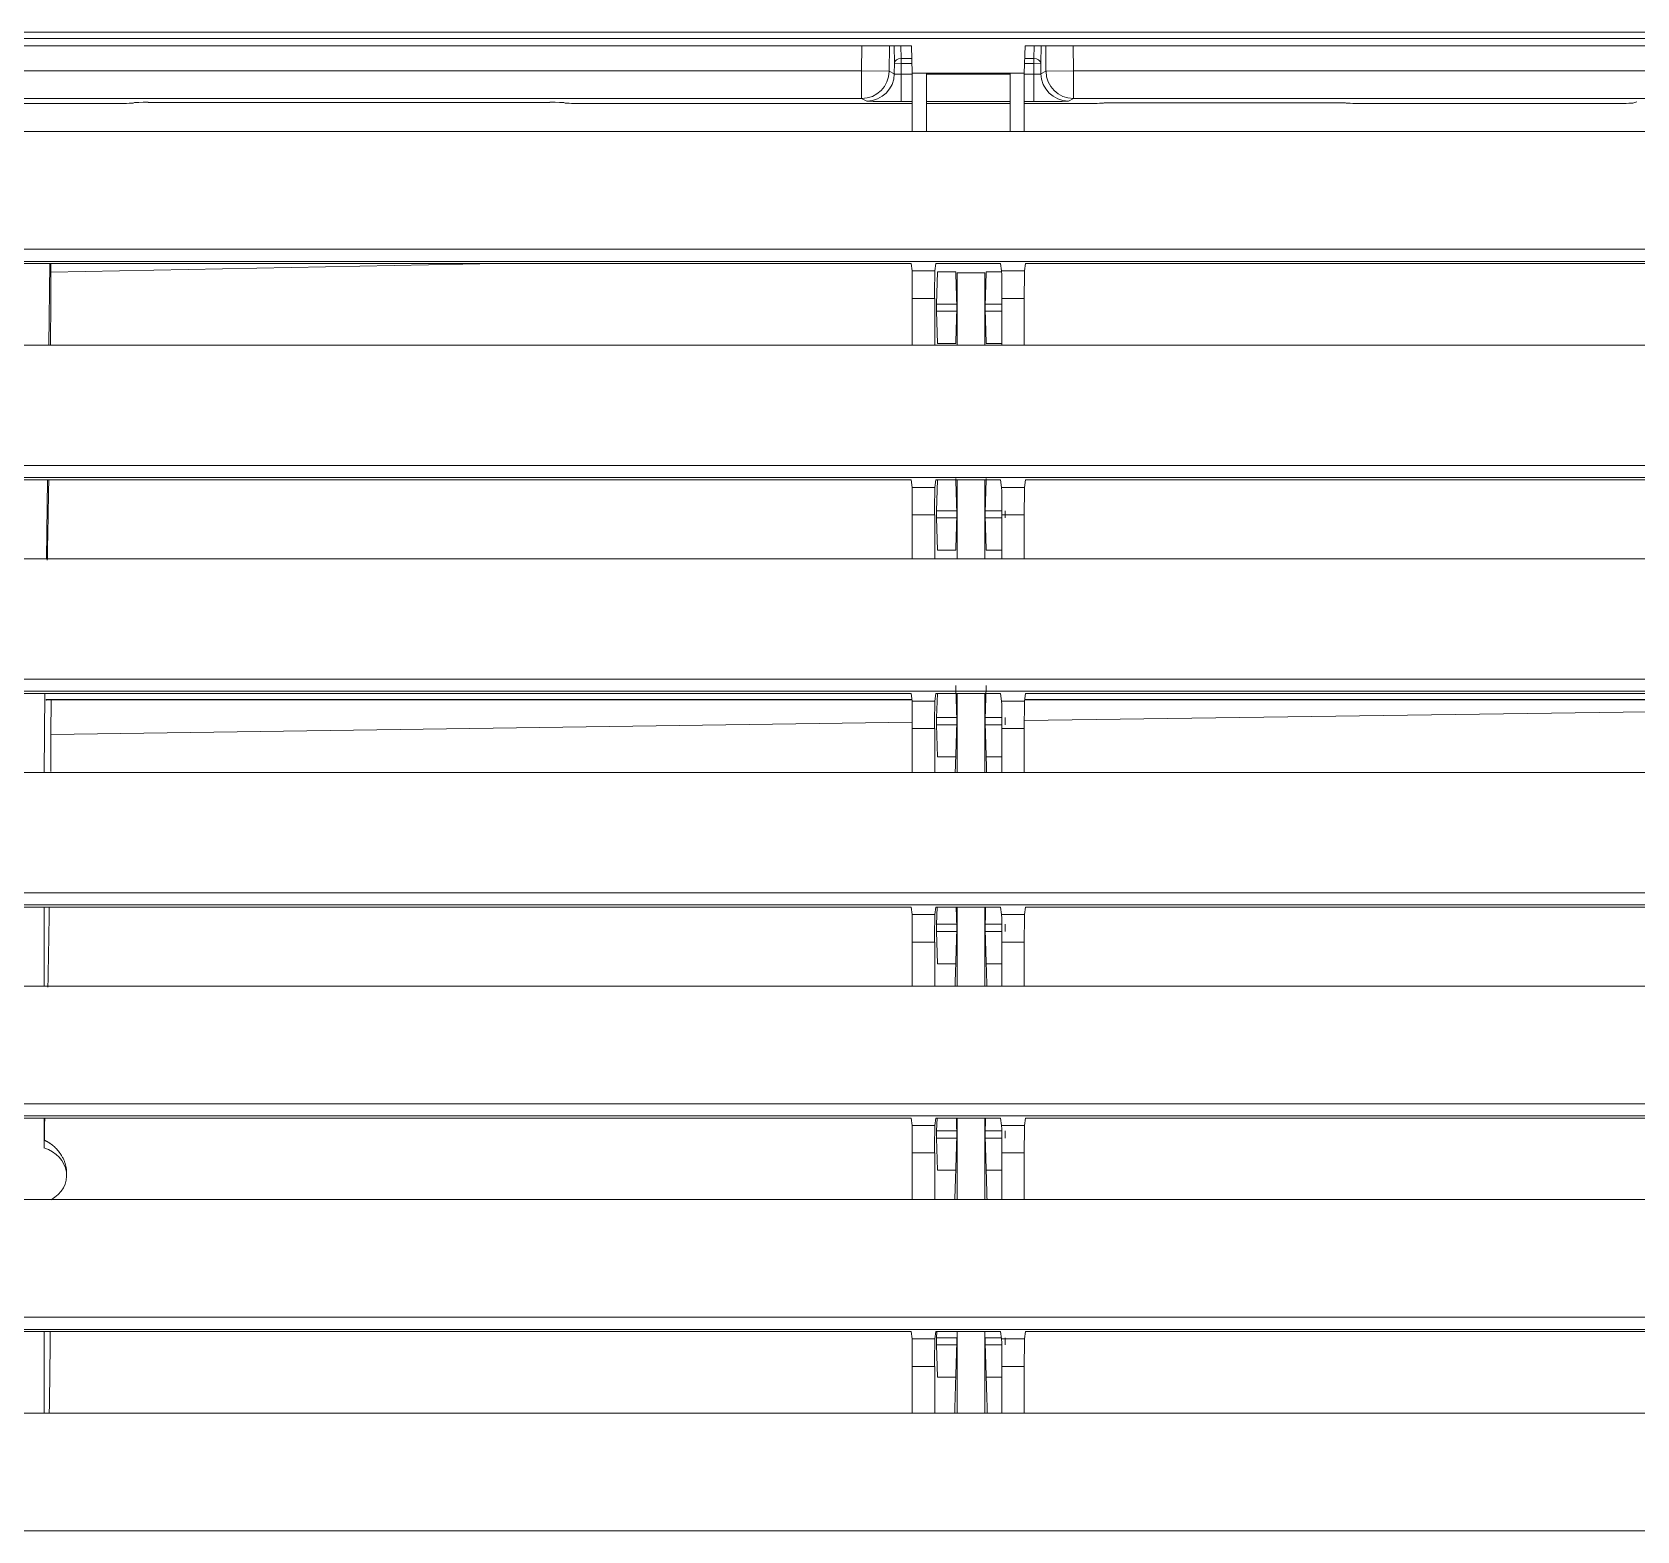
# Model space of a CAD drawing. Header units: millimetres. Extents: x 70151 to 230897, y 35202 to 113211.
# Drawn here: x 178460.7 to 178576.7, y 68894.7 to 69003 of the extents above; entities that cross this region are included whole.
import ezdxf

# ---------------------------------------------------------------- set-up
doc = ezdxf.new("R2010")
doc.units = ezdxf.units.MM
doc.header["$LTSCALE"] = 50
doc.layers.add('2-con', color=2, linetype='Continuous')
doc.layers.add('mark-B', color=2, linetype='Continuous', lineweight=20)

# ---------------------------------------------------------------- blocks, each defined once
blk = doc.blocks.new('무풍1WAY 대형')
at = {"layer": 'mark-B'}
for p, q in [((471.93, -135.26), (-471.95, -135.26)), ((-18.78, -143.76), (122.5, -143.76)), ((122.5, -147.14), (122.5, -143.76)), ((122.5, -143.76), (124.12, -143.76)), ((124.12, -143.76), (124.12, -147.14)), ((124.12, -143.76), (128.97, -143.76)), ((128.97, -147.14), (128.97, -143.76)), ((128.97, -143.76), (130.6, -143.76)), ((130.6, -147.14), (130.6, -143.76)), ((130.6, -143.76), (290.8, -143.76)), ((193.33, -143.76), (193.33, -149.66)), ((122.5, -147.14), (124.12, -147.14)), ((124.12, -146.38), (125.25, -146.38)), ((127.45, -146.38), (128.76, -146.38)), ((128.83, -148.71), (128.76, -146.38)), ((128.97, -147.14), (130.6, -147.14)), ((122.42, -149.66), (122.49, -149.13)), ((124.14, -149.13), (122.49, -149.13)), ((124.13, -148.71), (125.32, -148.71)), ((124.14, -149.13), (124.21, -149.66)), ((125.32, -149.22), (124.15, -149.22)), ((127.38, -148.71), (128.83, -148.71)), ((128.83, -149.22), (127.38, -149.22)), ((128.82, -149.66), (128.83, -149.22)), ((128.89, -149.66), (128.96, -149.13)), ((130.61, -149.13), (128.96, -149.13)), ((130.68, -149.66), (130.61, -149.13)), ((-469.22, -149.82), (469.2, -149.82)), ((469.2, -150.7), (-469.22, -150.7)), ((122.42, -149.66), (-18.7, -149.66)), ((128.89, -149.66), (124.21, -149.66)), ((290.72, -149.66), (130.68, -149.66)), ((-18.78, -159.2), (122.5, -159.2)), ((122.5, -162.58), (122.5, -159.2)), ((122.5, -159.2), (124.12, -159.2)), ((124.12, -159.2), (124.12, -162.58)), ((124.12, -159.2), (128.97, -159.2)), ((128.97, -162.58), (128.97, -159.2)), ((128.97, -159.2), (130.6, -159.2)), ((130.6, -162.58), (130.6, -159.2)), ((130.6, -159.2), (290.8, -159.2)), ((191.7, -160.95), (191.7, -161.19)), ((124.12, -161.32), (125.25, -161.32)), ((127.45, -161.32), (128.76, -161.32)), ((128.83, -163.64), (128.76, -161.32)), ((122.5, -162.58), (124.12, -162.58)), ((128.97, -162.58), (130.6, -162.58)), ((193.33, -162.93), (193.33, -165.09)), ((122.42, -165.09), (122.49, -164.56)), ((124.14, -164.56), (122.49, -164.56)), ((124.13, -163.64), (125.32, -163.64)), ((125.32, -164.16), (124.13, -164.16)), ((124.14, -164.56), (124.21, -165.09)), ((127.38, -163.64), (128.83, -163.64)), ((128.83, -164.16), (127.38, -164.16)), ((128.8, -165.09), (128.83, -164.16)), ((128.89, -165.09), (128.96, -164.56)), ((130.61, -164.56), (128.96, -164.56)), ((130.68, -165.09), (130.61, -164.56)), ((-466.49, -165.26), (466.47, -165.26)), ((122.42, -165.09), (-18.7, -165.09)), ((128.89, -165.09), (124.21, -165.09)), ((290.72, -165.09), (130.68, -165.09)), ((466.47, -166.13), (-466.49, -166.13)), ((-18.78, -174.63), (122.5, -174.63)), ((122.5, -177.81), (122.5, -174.63)), ((122.5, -174.63), (124.12, -174.63)), ((124.12, -174.63), (124.12, -177.81)), ((124.12, -174.63), (128.97, -174.63)), ((128.97, -177.81), (128.97, -174.63)), ((128.97, -174.63), (130.6, -174.63)), ((130.6, -177.81), (130.6, -174.63)), ((130.6, -174.63), (290.8, -174.63)), ((193.33, -174.63), (193.33, -180.34)), ((124.12, -176.25), (125.25, -176.25)), ((127.45, -176.25), (128.76, -176.25)), ((128.83, -178.58), (128.76, -176.25)), ((122.5, -177.81), (124.12, -177.81)), ((128.97, -177.81), (130.6, -177.81)), ((124.12, -178.58), (125.32, -178.58)), ((125.32, -179.1), (124.13, -179.1)), ((127.38, -178.58), (128.83, -178.58)), ((128.83, -179.1), (127.38, -179.1)), ((128.79, -180.34), (128.83, -179.1)), ((-463.79, -180.51), (463.77, -180.51)), ((122.42, -180.34), (-18.7, -180.34)), ((122.42, -180.34), (122.49, -179.8)), ((124.14, -179.8), (122.49, -179.8)), ((124.14, -179.8), (124.21, -180.34)), ((128.89, -180.34), (124.21, -180.34)), ((128.89, -180.34), (128.96, -179.8)), ((130.61, -179.8), (128.96, -179.8)), ((130.68, -180.34), (130.61, -179.8)), ((290.72, -180.34), (130.68, -180.34)), ((463.77, -181.38), (-463.79, -181.38)), ((-18.78, -190.07), (122.5, -190.07)), ((122.5, -193.25), (122.5, -190.07)), ((122.5, -190.07), (124.12, -190.07)), ((124.12, -190.07), (124.12, -193.25)), ((124.12, -190.07), (128.97, -190.07)), ((128.97, -193.25), (128.97, -190.07)), ((128.97, -190.07), (130.6, -190.07)), ((130.6, -193.25), (130.6, -190.07)), ((130.6, -190.07), (290.8, -190.07)), ((193.32, -190.07), (193.26, -195.78)), ((124.12, -191.19), (125.25, -191.19)), ((127.45, -191.19), (128.76, -191.19)), ((128.83, -193.52), (128.76, -191.19)), ((122.5, -193.25), (124.12, -193.25)), ((124.12, -193.52), (125.32, -193.52)), ((127.38, -193.52), (128.83, -193.52)), ((128.97, -193.25), (130.6, -193.25)), ((130.6, -193.7), (192.83, -192.81)), ((192.83, -192.81), (192.82, -195.34)), ((15.22, -195.34), (122.5, -193.82)), ((125.32, -194.04), (124.12, -194.04)), ((128.83, -194.04), (127.38, -194.04)), ((128.78, -195.78), (128.83, -194.04)), ((-461.06, -195.94), (461.04, -195.94)), ((122.42, -195.78), (-18.7, -195.78)), ((122.47, -195.34), (-18.6, -195.34)), ((122.42, -195.78), (122.49, -195.23)), ((124.14, -195.23), (122.49, -195.23)), ((124.14, -195.23), (124.21, -195.78)), ((128.89, -195.78), (124.21, -195.78)), ((128.89, -195.78), (128.96, -195.23)), ((130.61, -195.23), (128.96, -195.23)), ((130.68, -195.78), (130.61, -195.23)), ((193.18, -195.34), (130.62, -195.34)), ((290.72, -195.78), (130.68, -195.78)), ((461.04, -196.82), (-461.06, -196.82)), ((-18.78, -205.51), (122.5, -205.51)), ((122.5, -208.68), (122.5, -205.51)), ((122.5, -205.51), (124.12, -205.51)), ((124.12, -205.51), (124.12, -208.68)), ((124.12, -205.51), (128.97, -205.51)), ((124.12, -206.13), (125.25, -206.13)), ((127.45, -206.13), (128.76, -206.13)), ((128.83, -208.46), (128.76, -206.13)), ((128.97, -208.68), (128.97, -205.51)), ((128.97, -205.51), (130.6, -205.51)), ((130.6, -208.68), (130.6, -205.51)), ((130.6, -205.51), (290.8, -205.51)), ((193.15, -205.51), (193.09, -211.22)), ((122.5, -208.68), (124.12, -208.68)), ((124.12, -208.46), (125.32, -208.46)), ((127.38, -208.46), (128.83, -208.46)), ((128.97, -208.68), (130.6, -208.68)), ((125.32, -208.97), (124.12, -208.97)), ((128.83, -208.97), (127.38, -208.97)), ((128.76, -211.22), (128.83, -208.97)), ((122.42, -211.22), (122.49, -210.67)), ((124.14, -210.67), (122.49, -210.67)), ((124.14, -210.67), (124.21, -211.22)), ((128.89, -211.22), (128.96, -210.67)), ((130.61, -210.67), (128.96, -210.67)), ((130.68, -211.22), (130.61, -210.67)), ((-458.33, -211.38), (458.31, -211.38)), ((122.42, -211.22), (-18.7, -211.22)), ((128.89, -211.22), (124.21, -211.22)), ((290.72, -211.22), (130.68, -211.22)), ((458.31, -212.26), (-458.33, -212.26)), ((-18.78, -220.94), (122.5, -220.94)), ((122.5, -224.32), (122.5, -220.94)), ((122.5, -220.94), (124.12, -220.94)), ((124.12, -220.94), (124.12, -224.32)), ((124.12, -220.94), (128.97, -220.94)), ((124.12, -221.07), (125.25, -221.07)), ((127.45, -221.07), (128.76, -221.07)), ((128.83, -223.4), (128.76, -221.07)), ((128.97, -224.32), (128.97, -220.94)), ((128.97, -220.94), (130.6, -220.94)), ((130.6, -224.32), (130.6, -220.94)), ((130.6, -220.94), (290.8, -220.94)), ((192.99, -220.94), (192.92, -226.83)), ((124.12, -223.4), (125.32, -223.4)), ((127.38, -223.4), (128.83, -223.4)), ((122.5, -224.32), (124.12, -224.32)), ((125.32, -223.91), (124.12, -223.91)), ((128.83, -223.91), (127.38, -223.91)), ((128.76, -226.24), (128.83, -223.91)), ((128.97, -224.32), (130.6, -224.32)), ((-455.56, -227), (455.55, -227)), ((122.42, -226.84), (-18.7, -226.84)), ((122.42, -226.84), (122.49, -226.31)), ((124.14, -226.31), (122.49, -226.31)), ((125.25, -226.24), (124.14, -226.24)), ((124.14, -226.31), (124.21, -226.84)), ((128.89, -226.84), (124.21, -226.84)), ((125.36, -226.18), (127.35, -226.18)), ((128.76, -226.24), (127.45, -226.24)), ((128.89, -226.84), (128.96, -226.31)), ((130.61, -226.31), (128.96, -226.31)), ((130.68, -226.84), (130.61, -226.31)), ((290.72, -226.84), (130.68, -226.84)), ((160.58, -226.84), (192.83, -226.22)), ((192.83, -226.22), (192.83, -226.84)), ((455.55, -227.88), (-455.56, -227.88)), ((-18.78, -236.38), (122.5, -236.38)), ((122.5, -240.6), (122.5, -236.38)), ((122.5, -236.38), (123.53, -236.38)), ((123.53, -236.38), (123.53, -240.6)), ((123.53, -236.38), (129.57, -236.38)), ((129.57, -240.6), (129.57, -236.38)), ((129.57, -236.38), (130.6, -236.38)), ((130.6, -240.6), (130.6, -236.38)), ((130.6, -236.38), (290.8, -236.38)), ((-15.13, -238.77), (118.94, -238.77)), ((78.24, -238.54), (78.53, -238.44)), ((80.03, -238.42), (97.74, -238.42)), ((99.24, -238.44), (99.28, -238.46)), ((116.73, -238.46), (99.28, -238.46)), ((116.73, -238.46), (116.77, -238.44)), ((118.27, -238.42), (122.5, -238.42)), ((118.94, -238.77), (119.31, -238.59)), ((118.94, -238.77), (118.94, -240.76)), ((121.8, -238.55), (121.8, -240.54)), ((121.8, -238.55), (122.5, -238.55)), ((123.53, -238.42), (129.57, -238.42)), ((123.53, -238.55), (129.57, -238.55)), ((130.6, -238.42), (154.18, -238.42)), ((130.6, -238.55), (131.39, -238.55)), ((131.39, -238.55), (131.39, -240.54)), ((133.88, -238.59), (134.25, -238.77)), ((134.25, -238.77), (287.21, -238.77)), ((134.25, -238.77), (134.25, -240.76)), ((155.78, -238.48), (155.67, -238.44)), ((156.77, -238.49), (185.8, -238.49)), ((186.9, -238.44), (186.8, -238.48)), ((188.39, -238.42), (290.8, -238.42)), ((118.94, -240.76), (-15.13, -240.76)), ((120.93, -240.74), (118.94, -240.76)), ((118.96, -242.57), (118.94, -240.76)), ((121.3, -240.56), (120.93, -240.74)), ((120.93, -240.74), (120.95, -242.57)), ((121.31, -241.32), (121.3, -240.56)), ((122.5, -240.54), (121.8, -240.54)), ((121.8, -240.54), (121.81, -241.31)), ((122.5, -240.6), (122.43, -242.57)), ((122.5, -240.6), (123.53, -240.6)), ((129.57, -240.54), (123.53, -240.54)), ((123.53, -240.6), (129.57, -240.6)), ((129.57, -240.6), (130.6, -240.6)), ((131.39, -240.54), (130.6, -240.54)), ((130.6, -240.6), (130.66, -242.57)), ((131.39, -241.31), (131.39, -240.54)), ((131.89, -240.56), (131.88, -241.32)), ((132.26, -240.74), (131.89, -240.56)), ((132.24, -242.57), (132.26, -240.74)), ((134.25, -240.76), (132.26, -240.74)), ((134.25, -240.76), (134.23, -242.57)), ((287.21, -240.76), (134.25, -240.76)), ((121.31, -241.32), (121.28, -242.57)), ((121.31, -241.32), (121.81, -241.31)), ((121.81, -241.66), (121.78, -242.57)), ((121.81, -241.31), (122.48, -241.31)), ((121.81, -241.66), (121.81, -241.31)), ((122.46, -241.66), (121.81, -241.66)), ((130.62, -241.31), (131.39, -241.31)), ((131.39, -241.66), (130.63, -241.66)), ((131.88, -241.32), (131.39, -241.31)), ((131.39, -241.66), (131.39, -241.31)), ((131.41, -242.57), (131.39, -241.66)), ((131.88, -241.32), (131.91, -242.57)), ((-569.85, -243.1), (569.83, -243.1)), ((-18.71, -242.57), (122.43, -242.57)), ((130.66, -242.57), (290.73, -242.57)), ((581.95, -243.57), (-581.96, -243.57))]:
    blk.add_line(p, q, dxfattribs=at)
for centre, major_axis, ratio, start_param, end_param in [((122.48, -147.14), (0, -1.99), 0.008727, 0.069813, 1.570796), ((124.14, -147.14), (0, -1.99), 0.008727, 4.712389, 6.213372), ((128.96, -147.14), (0, -1.99), 0.008727, 0.069813, 1.570796), ((130.61, -147.14), (0, -1.99), 0.008727, 4.712389, 6.213372), ((194.19, -160.95), (-2.49, 0), 0.848048, 5.296372, 7.502412), ((122.48, -162.58), (0, -1.99), 0.008727, 0.069813, 1.570796), ((124.14, -162.58), (0, -1.99), 0.008727, 4.712389, 6.213372), ((128.96, -162.58), (0, -1.99), 0.008727, 0.069813, 1.570796), ((130.61, -162.58), (0, -1.99), 0.008727, 4.712389, 6.213372), ((122.48, -177.81), (0, -1.99), 0.008727, 0.069813, 1.570796), ((124.14, -177.81), (0, -1.99), 0.008727, 4.712389, 6.213372), ((128.96, -177.81), (0, -1.99), 0.008727, 0.069813, 1.570796), ((130.61, -177.81), (0, -1.99), 0.008727, 4.712389, 6.213372), ((122.48, -193.25), (0, -1.99), 0.008727, 0.069813, 1.570796), ((124.14, -193.25), (0, -1.99), 0.008727, 4.712389, 6.213372), ((128.96, -193.25), (0, -1.99), 0.008727, 0.069813, 1.570796), ((130.61, -193.25), (0, -1.99), 0.008727, 4.712389, 6.213372), ((122.48, -208.68), (0, -1.99), 0.008727, 0.069813, 1.570796), ((124.14, -208.68), (0, -1.99), 0.008727, 4.712389, 6.213372), ((128.96, -208.68), (0, -1.99), 0.008727, 0.069813, 1.570796), ((130.61, -208.68), (0, -1.99), 0.008727, 4.712389, 6.213372), ((122.48, -224.32), (0, -1.99), 0.008727, 0.069813, 1.570796), ((124.14, -224.32), (0, -1.99), 0.008727, 4.712389, 6.213372), ((128.96, -224.32), (0, -1.99), 0.008727, 0.069813, 1.570796), ((130.61, -224.32), (0, -1.99), 0.008727, 4.712389, 6.213372), ((80.03, -238.44), (-1.49, 0), 0.017455, 4.712389, 6.230825), ((97.74, -238.44), (-1.49, 0), 0.017455, 3.193953, 4.712389), ((118.27, -238.44), (-1.49, 0), 0.017455, 4.712389, 6.230825), ((118.94, -240.76), (-0.89, 1.78), 0.999246, 4.258388, 5.817071), ((121.8, -238.59), (2.49, 0), 0.017454, 1.570997, 3.106887), ((119.31, -240.58), (-0.89, 1.78), 0.999246, 4.258388, 5.817071), ((131.39, -238.59), (-2.49, 0), 0.017454, 3.176298, 4.712188), ((133.88, -240.58), (0.89, 1.78), 0.999246, 0.466114, 2.024798), ((134.25, -240.76), (0.89, 1.78), 0.999246, 0.466114, 2.024798), ((154.18, -238.44), (-1.49, 0), 0.017455, 3.193953, 4.712389), ((156.77, -238.48), (-0.996, 0), 0.017455, 0.05236, 1.570793), ((185.8, -238.48), (-0.996, 0), 0.017455, 1.5708, 3.089233), ((188.39, -238.44), (-1.49, 0), 0.017455, 4.712389, 6.230825), ((121.8, -240.58), (0.498, -0.023), 0.086991, 1.575842, 3.111732), ((131.39, -240.58), (-0.498, -0.023), 0.086991, 3.171454, 4.707343), ((121.81, -241.31), (0.498, -0.012), 0.70701, 3.190961, 4.728939), ((131.39, -241.31), (0.498, 0.012), 0.70701, 4.695839, 6.233817)]:
    blk.add_ellipse(centre, major_axis=major_axis, ratio=ratio, start_param=start_param, end_param=end_param, dxfattribs=at)
for points, degree in [([(125.17, -143.76), (125.25, -146.38)], 1), ([(125.36, -143.76), (125.36, -149.66)], 1), ([(127.35, -149.66), (127.35, -143.76)], 1), ([(127.45, -146.38), (127.53, -143.76)], 1), ([(125.25, -146.38), (125.32, -148.71)], 1), ([(127.38, -148.71), (127.45, -146.38)], 1), ([(125.32, -148.71), (125.32, -148.75), (125.33, -148.88), (125.33, -149.04), (125.32, -149.18), (125.32, -149.22)], 2), ([(127.38, -149.22), (127.38, -149.18), (127.38, -149.05), (127.38, -148.89), (127.38, -148.75), (127.38, -148.71)], 2), ([(125.19, -159.2), (125.25, -161.32)], 1), ([(125.36, -159.2), (125.36, -165.09)], 1), ([(127.35, -165.09), (127.35, -159.2)], 1), ([(127.45, -161.32), (127.52, -159.2)], 1), ([(125.25, -161.32), (125.32, -163.64)], 1), ([(127.38, -163.64), (127.45, -161.32)], 1), ([(125.32, -164.16), (125.3, -165.09)], 1), ([(125.32, -163.64), (125.32, -163.68), (125.33, -163.82), (125.33, -163.98), (125.32, -164.12), (125.32, -164.16)], 2), ([(127.38, -164.16), (127.38, -164.12), (127.38, -163.98), (127.38, -163.82), (127.38, -163.68), (127.38, -163.64)], 2), ([(127.41, -165.09), (127.38, -164.16)], 1), ([(125.2, -174.63), (125.25, -176.25)], 1), ([(125.36, -174.63), (125.36, -180.34)], 1), ([(127.35, -180.34), (127.35, -174.63)], 1), ([(127.45, -176.25), (127.5, -174.63)], 1), ([(125.25, -176.25), (125.32, -178.58)], 1), ([(127.38, -178.58), (127.45, -176.25)], 1), ([(125.32, -179.1), (125.29, -180.34)], 1), ([(125.32, -178.58), (125.32, -178.62), (125.33, -178.76), (125.33, -178.92), (125.32, -179.06), (125.32, -179.1)], 2), ([(127.38, -179.1), (127.38, -179.06), (127.38, -178.92), (127.38, -178.76), (127.38, -178.62), (127.38, -178.58)], 2), ([(127.42, -180.34), (127.38, -179.1)], 1), ([(125.22, -190.07), (125.25, -191.19)], 1), ([(125.36, -190.07), (125.36, -195.78)], 1), ([(127.35, -195.78), (127.35, -190.07)], 1), ([(127.45, -191.19), (127.49, -190.07)], 1), ([(125.25, -191.19), (125.32, -193.52)], 1), ([(127.38, -193.52), (127.45, -191.19)], 1), ([(125.32, -193.52), (125.32, -193.56), (125.33, -193.7), (125.33, -193.86), (125.32, -194), (125.32, -194.04)], 2), ([(127.38, -194.04), (127.38, -194), (127.38, -193.86), (127.38, -193.7), (127.38, -193.56), (127.38, -193.52)], 2), ([(125.32, -194.04), (125.25, -196.36)], 1), ([(127.45, -196.36), (127.38, -194.04)], 1), ([(125.25, -206.13), (125.32, -208.46)], 1), ([(125.36, -205.51), (125.36, -211.22)], 1), ([(127.35, -211.22), (127.35, -205.51)], 1), ([(127.38, -208.46), (127.45, -206.13)], 1), ([(125.32, -208.46), (125.32, -208.5), (125.33, -208.64), (125.33, -208.8), (125.32, -208.93), (125.32, -208.97)], 2), ([(127.38, -208.97), (127.38, -208.93), (127.38, -208.8), (127.38, -208.64), (127.38, -208.5), (127.38, -208.46)], 2), ([(125.32, -208.97), (125.25, -211.3)], 1), ([(127.45, -211.3), (127.38, -208.97)], 1), ([(125.25, -221.07), (125.32, -223.4)], 1), ([(125.36, -220.94), (125.36, -226.18)], 1), ([(127.35, -226.18), (127.35, -220.94)], 1), ([(127.38, -223.4), (127.45, -221.07)], 1), ([(125.32, -223.4), (125.32, -223.44), (125.33, -223.57), (125.33, -223.73), (125.32, -223.87), (125.32, -223.91)], 2), ([(127.38, -223.91), (127.38, -223.87), (127.38, -223.73), (127.38, -223.57), (127.38, -223.44), (127.38, -223.4)], 2), ([(125.32, -223.91), (125.25, -226.24)], 1), ([(127.45, -226.24), (127.38, -223.91)], 1)]:
    blk.add_open_spline(points, degree=degree, dxfattribs=at)
for points, knots in [([(192.88, -149.66), (192.88, -149.62), (192.88, -149.43), (192.88, -148.95), (192.89, -148.22), (192.9, -147.47), (192.91, -146.95), (192.91, -146.72), (192.91, -146.57), (192.91, -146.5), (192.92, -145.82), (192.93, -144.93), (192.95, -144.03), (192.95, -143.74)], [0, 0, 0, 0, 0.020279, 0.095944, 0.247276, 0.398608, 0.474274, 0.512107, 0.512107, 0.54994, 0.54994, 0.852603, 1, 1, 1, 1]), ([(123.88, -148.71), (123.88, -148.71), (123.88, -148.71), (123.88, -148.72), (123.88, -148.72), (123.88, -148.73), (123.88, -148.73), (123.88, -148.74), (123.88, -148.74), (123.88, -148.75), (123.88, -148.75), (123.88, -148.76), (123.88, -148.76), (123.88, -148.77), (123.88, -148.78), (123.88, -148.78), (123.87, -148.79), (123.87, -148.8), (123.87, -148.8), (123.87, -148.81), (123.87, -148.82), (123.87, -148.82), (123.87, -148.83), (123.87, -148.84), (123.87, -148.84), (123.87, -148.85), (123.87, -148.86), (123.87, -148.86), (123.87, -148.87), (123.87, -148.88), (123.87, -148.89), (123.87, -148.89), (123.87, -148.9), (123.87, -148.91), (123.87, -148.92), (123.87, -148.92), (123.87, -148.93), (123.87, -148.94), (123.87, -148.94), (123.87, -148.95), (123.87, -148.96), (123.87, -148.97), (123.87, -148.98), (123.87, -148.99), (123.87, -149.01), (123.87, -149.02), (123.87, -149.04), (123.87, -149.05), (123.87, -149.07), (123.87, -149.08), (123.87, -149.09), (123.87, -149.11), (123.87, -149.12), (123.87, -149.13), (123.88, -149.15), (123.88, -149.16), (123.88, -149.17), (123.88, -149.18), (123.88, -149.19), (123.88, -149.21), (123.88, -149.21), (123.88, -149.22), (123.88, -149.22)], [0, 0, 0, 0, 0.013747, 0.027429, 0.041048, 0.054602, 0.068093, 0.08152, 0.094883, 0.108181, 0.121416, 0.134587, 0.147694, 0.160737, 0.173716, 0.186631, 0.199482, 0.212269, 0.224992, 0.237651, 0.250246, 0.262777, 0.275245, 0.287648, 0.299987, 0.312263, 0.324474, 0.336622, 0.348705, 0.360725, 0.372681, 0.384572, 0.3964, 0.408164, 0.419864, 0.4315, 0.443072, 0.454581, 0.466025, 0.477405, 0.488722, 0.499974, 0.52253, 0.545343, 0.568414, 0.591742, 0.615327, 0.63917, 0.66327, 0.687627, 0.712242, 0.737115, 0.762244, 0.787632, 0.813276, 0.839179, 0.865338, 0.891756, 0.91843, 0.945363, 0.972553, 1, 1, 1, 1]), ([(128.83, -149.22), (128.83, -149.22), (128.83, -149.22), (128.83, -149.21), (128.83, -149.21), (128.83, -149.21), (128.83, -149.2), (128.83, -149.19), (128.83, -149.19), (128.83, -149.18), (128.83, -149.18), (128.83, -149.17), (128.83, -149.17), (128.83, -149.16), (128.83, -149.15), (128.83, -149.15), (128.83, -149.14), (128.83, -149.13), (128.83, -149.13), (128.83, -149.12), (128.83, -149.11), (128.83, -149.11), (128.83, -149.1), (128.83, -149.09), (128.83, -149.09), (128.83, -149.08), (128.83, -149.07), (128.83, -149.07), (128.83, -149.06), (128.83, -149.05), (128.83, -149.04), (128.83, -149.04), (128.83, -149.03), (128.83, -149.02), (128.83, -149.01), (128.83, -149.01), (128.83, -149), (128.83, -148.99), (128.83, -148.99), (128.83, -148.98), (128.83, -148.97), (128.83, -148.96), (128.83, -148.95), (128.83, -148.94), (128.83, -148.92), (128.83, -148.91), (128.83, -148.89), (128.83, -148.88), (128.83, -148.86), (128.83, -148.85), (128.83, -148.84), (128.83, -148.82), (128.83, -148.81), (128.83, -148.8), (128.83, -148.78), (128.83, -148.77), (128.83, -148.76), (128.83, -148.75), (128.83, -148.74), (128.83, -148.72), (128.83, -148.72), (128.83, -148.71), (128.83, -148.71)], [0, 0, 0, 0, 0.013748, 0.027432, 0.041052, 0.054607, 0.068099, 0.081527, 0.09489, 0.10819, 0.121425, 0.134597, 0.147704, 0.160748, 0.173727, 0.186643, 0.199494, 0.212281, 0.225005, 0.237664, 0.250259, 0.262791, 0.275258, 0.287661, 0.3, 0.312275, 0.324487, 0.336634, 0.348717, 0.360736, 0.372691, 0.384582, 0.39641, 0.408173, 0.419872, 0.431507, 0.443078, 0.454585, 0.466029, 0.477408, 0.488723, 0.499974, 0.522542, 0.545365, 0.568445, 0.591781, 0.615372, 0.639221, 0.663325, 0.687685, 0.712302, 0.737175, 0.762304, 0.78769, 0.813331, 0.839229, 0.865384, 0.891794, 0.918461, 0.945384, 0.972564, 1, 1, 1, 1]), ([(193.31, -163.49), (193.3, -163.49), (193.28, -163.48), (193.26, -163.47), (193.23, -163.46), (193.21, -163.45), (193.19, -163.44), (193.16, -163.43), (193.14, -163.41), (193.12, -163.4), (193.09, -163.39), (193.07, -163.38), (193.05, -163.36), (193.03, -163.35), (193, -163.34), (192.98, -163.32), (192.96, -163.31), (192.94, -163.29), (192.92, -163.28), (192.89, -163.26), (192.87, -163.25), (192.85, -163.23), (192.83, -163.22), (192.81, -163.2), (192.79, -163.19), (192.77, -163.17), (192.75, -163.16), (192.72, -163.14), (192.7, -163.12), (192.68, -163.1), (192.66, -163.09), (192.64, -163.07), (192.62, -163.05), (192.6, -163.04), (192.58, -163.02), (192.56, -163), (192.54, -162.98), (192.53, -162.96), (192.51, -162.94), (192.49, -162.92), (192.47, -162.9), (192.45, -162.89), (192.43, -162.87), (192.41, -162.85), (192.39, -162.83), (192.38, -162.8), (192.36, -162.78), (192.34, -162.76), (192.32, -162.74), (192.31, -162.72), (192.29, -162.7), (192.27, -162.68), (192.21, -162.6), (192.11, -162.45), (191.98, -162.25), (191.88, -162.03), (191.8, -161.82), (191.74, -161.61), (191.71, -161.43), (191.7, -161.29), (191.7, -161.22), (191.7, -161.19)], [0, 0, 0, 0, 0.008565, 0.017119, 0.025665, 0.034201, 0.04273, 0.051253, 0.059769, 0.06828, 0.076787, 0.08529, 0.093791, 0.102291, 0.110789, 0.119288, 0.127788, 0.13629, 0.144794, 0.153303, 0.161816, 0.170334, 0.178859, 0.187391, 0.195932, 0.204481, 0.213041, 0.221612, 0.230195, 0.238791, 0.247401, 0.256025, 0.264665, 0.273322, 0.281997, 0.29069, 0.299403, 0.308136, 0.31689, 0.325668, 0.334468, 0.343293, 0.352144, 0.36102, 0.369925, 0.378857, 0.387819, 0.396811, 0.405835, 0.414891, 0.423981, 0.433105, 0.442264, 0.525128, 0.606252, 0.685467, 0.763333, 0.840668, 0.918342, 0.965778, 1, 1, 1, 1]), ([(193.28, -165.1), (193.28, -165.09), (193.28, -165.08), (193.28, -165.05), (193.28, -165.03), (193.28, -165), (193.28, -164.98), (193.28, -164.96), (193.28, -164.93), (193.28, -164.91), (193.28, -164.88), (193.29, -164.86), (193.29, -164.83), (193.29, -164.81), (193.29, -164.79), (193.29, -164.76), (193.29, -164.74), (193.29, -164.72), (193.29, -164.7), (193.29, -164.67), (193.29, -164.65), (193.29, -164.63), (193.29, -164.61), (193.29, -164.58), (193.29, -164.56), (193.29, -164.54), (193.29, -164.52), (193.29, -164.5), (193.29, -164.48), (193.29, -164.46), (193.29, -164.44), (193.29, -164.41), (193.29, -164.39), (193.29, -164.37), (193.29, -164.35), (193.29, -164.33), (193.29, -164.31), (193.29, -164.3), (193.29, -164.28), (193.29, -164.26), (193.3, -164.24), (193.3, -164.22), (193.3, -164.2), (193.3, -164.18), (193.3, -164.16), (193.3, -164.15), (193.3, -164.13), (193.3, -164.11), (193.3, -164.09), (193.3, -164.08), (193.3, -164.06), (193.3, -164.04), (193.3, -164.03), (193.3, -164.01), (193.3, -163.99), (193.3, -163.98), (193.3, -163.96), (193.3, -163.95), (193.3, -163.93), (193.3, -163.91), (193.3, -163.9), (193.3, -163.88), (193.3, -163.87), (193.3, -163.86), (193.3, -163.84), (193.3, -163.83), (193.3, -163.81), (193.3, -163.8), (193.3, -163.79), (193.3, -163.77), (193.3, -163.76), (193.3, -163.75), (193.3, -163.74), (193.3, -163.72), (193.3, -163.71), (193.3, -163.7), (193.3, -163.69), (193.3, -163.68), (193.3, -163.67), (193.3, -163.66), (193.3, -163.65), (193.3, -163.64), (193.3, -163.63), (193.3, -163.62), (193.3, -163.61), (193.3, -163.6), (193.3, -163.59), (193.3, -163.58), (193.3, -163.57), (193.3, -163.56), (193.3, -163.55), (193.3, -163.54), (193.3, -163.54), (193.3, -163.53), (193.3, -163.52), (193.3, -163.51), (193.31, -163.51), (193.31, -163.5), (193.31, -163.5), (193.31, -163.49)], [0, 0, 0, 0, 0.013613, 0.029673, 0.045615, 0.061441, 0.07715, 0.092743, 0.108219, 0.123578, 0.138822, 0.15395, 0.168962, 0.183858, 0.198638, 0.213303, 0.227851, 0.242284, 0.256601, 0.270802, 0.284887, 0.298856, 0.312709, 0.326445, 0.340065, 0.353568, 0.366955, 0.380224, 0.393377, 0.406412, 0.419329, 0.432129, 0.44481, 0.457373, 0.469818, 0.482144, 0.494351, 0.506438, 0.518405, 0.530253, 0.54198, 0.553587, 0.565072, 0.576436, 0.587679, 0.598799, 0.609798, 0.620673, 0.631425, 0.642054, 0.652559, 0.66294, 0.673196, 0.683328, 0.693334, 0.703214, 0.712969, 0.722597, 0.732098, 0.741471, 0.750718, 0.759836, 0.768825, 0.777684, 0.786403, 0.794982, 0.80342, 0.811718, 0.819876, 0.827894, 0.835773, 0.843512, 0.851111, 0.858571, 0.865892, 0.873073, 0.880116, 0.887019, 0.893784, 0.900409, 0.906897, 0.913245, 0.919455, 0.925526, 0.931459, 0.937253, 0.942909, 0.948427, 0.953806, 0.959047, 0.96415, 0.969115, 0.973941, 0.97863, 0.98318, 0.987592, 0.991866, 0.996002, 1, 1, 1, 1]), ([(123.88, -163.64), (123.88, -163.65), (123.88, -163.65), (123.88, -163.65), (123.88, -163.66), (123.88, -163.66), (123.88, -163.67), (123.88, -163.67), (123.88, -163.68), (123.88, -163.68), (123.88, -163.69), (123.88, -163.7), (123.88, -163.7), (123.88, -163.71), (123.88, -163.71), (123.88, -163.72), (123.87, -163.73), (123.87, -163.73), (123.87, -163.74), (123.87, -163.75), (123.87, -163.75), (123.87, -163.76), (123.87, -163.77), (123.87, -163.77), (123.87, -163.78), (123.87, -163.79), (123.87, -163.8), (123.87, -163.8), (123.87, -163.81), (123.87, -163.82), (123.87, -163.82), (123.87, -163.83), (123.87, -163.84), (123.87, -163.85), (123.87, -163.85), (123.87, -163.86), (123.87, -163.87), (123.87, -163.87), (123.87, -163.88), (123.87, -163.89), (123.87, -163.9), (123.87, -163.91), (123.87, -163.92), (123.87, -163.93), (123.87, -163.95), (123.87, -163.96), (123.87, -163.97), (123.87, -163.99), (123.87, -164), (123.87, -164.02), (123.87, -164.03), (123.87, -164.05), (123.87, -164.06), (123.87, -164.07), (123.88, -164.09), (123.88, -164.1), (123.88, -164.11), (123.88, -164.12), (123.88, -164.13), (123.88, -164.14), (123.88, -164.15), (123.88, -164.16), (123.88, -164.16)], [0, 0, 0, 0, 0.013747, 0.027429, 0.041048, 0.054602, 0.068093, 0.08152, 0.094883, 0.108181, 0.121416, 0.134587, 0.147694, 0.160737, 0.173716, 0.186631, 0.199482, 0.212269, 0.224992, 0.237651, 0.250246, 0.262777, 0.275245, 0.287648, 0.299987, 0.312263, 0.324474, 0.336622, 0.348705, 0.360725, 0.372681, 0.384572, 0.3964, 0.408164, 0.419864, 0.4315, 0.443072, 0.454581, 0.466025, 0.477405, 0.488722, 0.499974, 0.52253, 0.545343, 0.568414, 0.591742, 0.615327, 0.63917, 0.66327, 0.687627, 0.712242, 0.737115, 0.762244, 0.787632, 0.813276, 0.839179, 0.865338, 0.891756, 0.91843, 0.945363, 0.972553, 1, 1, 1, 1]), ([(128.83, -164.16), (128.83, -164.16), (128.83, -164.16), (128.83, -164.15), (128.83, -164.15), (128.83, -164.14), (128.83, -164.14), (128.83, -164.13), (128.83, -164.13), (128.83, -164.12), (128.83, -164.12), (128.83, -164.11), (128.83, -164.1), (128.83, -164.1), (128.83, -164.09), (128.83, -164.09), (128.83, -164.08), (128.83, -164.07), (128.83, -164.07), (128.83, -164.06), (128.83, -164.05), (128.83, -164.05), (128.83, -164.04), (128.83, -164.03), (128.83, -164.02), (128.83, -164.02), (128.83, -164.01), (128.83, -164), (128.83, -164), (128.83, -163.99), (128.83, -163.98), (128.83, -163.97), (128.83, -163.97), (128.83, -163.96), (128.83, -163.95), (128.83, -163.95), (128.83, -163.94), (128.83, -163.93), (128.83, -163.92), (128.83, -163.92), (128.83, -163.91), (128.83, -163.9), (128.83, -163.89), (128.83, -163.87), (128.83, -163.86), (128.83, -163.85), (128.83, -163.83), (128.83, -163.82), (128.83, -163.8), (128.83, -163.79), (128.83, -163.77), (128.83, -163.76), (128.83, -163.75), (128.83, -163.73), (128.83, -163.72), (128.83, -163.71), (128.83, -163.7), (128.83, -163.68), (128.83, -163.67), (128.83, -163.66), (128.83, -163.65), (128.83, -163.65), (128.83, -163.64)], [0, 0, 0, 0, 0.013748, 0.027432, 0.041052, 0.054607, 0.068099, 0.081527, 0.09489, 0.10819, 0.121425, 0.134597, 0.147704, 0.160748, 0.173727, 0.186643, 0.199494, 0.212281, 0.225005, 0.237664, 0.250259, 0.262791, 0.275258, 0.287661, 0.3, 0.312275, 0.324487, 0.336634, 0.348717, 0.360736, 0.372691, 0.384582, 0.39641, 0.408173, 0.419872, 0.431507, 0.443078, 0.454585, 0.466029, 0.477408, 0.488723, 0.499974, 0.522542, 0.545365, 0.568445, 0.591781, 0.615372, 0.639221, 0.663325, 0.687685, 0.712302, 0.737175, 0.762304, 0.78769, 0.813331, 0.839229, 0.865384, 0.891794, 0.918461, 0.945384, 0.972564, 1, 1, 1, 1]), ([(192.95, -180.32), (192.95, -180.23), (192.95, -179.99), (192.96, -179.67), (192.96, -179.41), (192.96, -179.28), (192.96, -179.21), (192.97, -179.18), (192.97, -179.17), (192.97, -179.16), (192.97, -179.15), (192.97, -179.15), (192.97, -179.15), (192.97, -179.15), (192.97, -179.15), (192.97, -179.15), (192.97, -179.15), (192.97, -178.81), (192.98, -178.08), (193, -177.23), (193.01, -176.56), (193.02, -176.34), (193.02, -175.98), (193.02, -175.86), (193.03, -175.62), (193.03, -175.5), (193.04, -175.11), (193.04, -174.83), (193.05, -174.55)], [0, 0, 0, 0, 0.035955, 0.095482, 0.125246, 0.140128, 0.147569, 0.151289, 0.153149, 0.154079, 0.154544, 0.154777, 0.154893, 0.154951, 0.15498, 0.15498, 0.155009, 0.155009, 0.393119, 0.631228, 0.631228, 0.750283, 0.750283, 0.80981, 0.80981, 0.869338, 0.869338, 1, 1, 1, 1]), ([(123.88, -178.58), (123.88, -178.58), (123.88, -178.59), (123.88, -178.59), (123.88, -178.6), (123.88, -178.6), (123.88, -178.61), (123.88, -178.61), (123.88, -178.62), (123.88, -178.62), (123.88, -178.63), (123.88, -178.63), (123.88, -178.64), (123.88, -178.65), (123.88, -178.65), (123.88, -178.66), (123.87, -178.66), (123.87, -178.67), (123.87, -178.68), (123.87, -178.68), (123.87, -178.69), (123.87, -178.7), (123.87, -178.7), (123.87, -178.71), (123.87, -178.72), (123.87, -178.73), (123.87, -178.73), (123.87, -178.74), (123.87, -178.75), (123.87, -178.75), (123.87, -178.76), (123.87, -178.77), (123.87, -178.78), (123.87, -178.78), (123.87, -178.79), (123.87, -178.8), (123.87, -178.8), (123.87, -178.81), (123.87, -178.82), (123.87, -178.83), (123.87, -178.83), (123.87, -178.84), (123.87, -178.85), (123.87, -178.87), (123.87, -178.88), (123.87, -178.9), (123.87, -178.91), (123.87, -178.93), (123.87, -178.94), (123.87, -178.96), (123.87, -178.97), (123.87, -178.98), (123.87, -179), (123.87, -179.01), (123.88, -179.02), (123.88, -179.04), (123.88, -179.05), (123.88, -179.06), (123.88, -179.07), (123.88, -179.08), (123.88, -179.09), (123.88, -179.1), (123.88, -179.1)], [0, 0, 0, 0, 0.013747, 0.027429, 0.041048, 0.054602, 0.068093, 0.08152, 0.094883, 0.108181, 0.121416, 0.134587, 0.147694, 0.160737, 0.173716, 0.186631, 0.199482, 0.212269, 0.224992, 0.237651, 0.250246, 0.262777, 0.275245, 0.287648, 0.299987, 0.312263, 0.324474, 0.336622, 0.348705, 0.360725, 0.372681, 0.384572, 0.3964, 0.408164, 0.419864, 0.4315, 0.443072, 0.454581, 0.466025, 0.477405, 0.488722, 0.499974, 0.52253, 0.545343, 0.568414, 0.591742, 0.615327, 0.63917, 0.66327, 0.687627, 0.712242, 0.737115, 0.762244, 0.787632, 0.813276, 0.839179, 0.865338, 0.891756, 0.91843, 0.945363, 0.972553, 1, 1, 1, 1]), ([(128.83, -179.1), (128.83, -179.1), (128.83, -179.09), (128.83, -179.09), (128.83, -179.09), (128.83, -179.08), (128.83, -179.08), (128.83, -179.07), (128.83, -179.06), (128.83, -179.06), (128.83, -179.05), (128.83, -179.05), (128.83, -179.04), (128.83, -179.04), (128.83, -179.03), (128.83, -179.02), (128.83, -179.02), (128.83, -179.01), (128.83, -179), (128.83, -179), (128.83, -178.99), (128.83, -178.98), (128.83, -178.98), (128.83, -178.97), (128.83, -178.96), (128.83, -178.96), (128.83, -178.95), (128.83, -178.94), (128.83, -178.93), (128.83, -178.93), (128.83, -178.92), (128.83, -178.91), (128.83, -178.9), (128.83, -178.9), (128.83, -178.89), (128.83, -178.88), (128.83, -178.88), (128.83, -178.87), (128.83, -178.86), (128.83, -178.85), (128.83, -178.85), (128.83, -178.84), (128.83, -178.83), (128.83, -178.81), (128.83, -178.8), (128.83, -178.78), (128.83, -178.77), (128.83, -178.75), (128.83, -178.74), (128.83, -178.73), (128.83, -178.71), (128.83, -178.7), (128.83, -178.68), (128.83, -178.67), (128.83, -178.66), (128.83, -178.65), (128.83, -178.63), (128.83, -178.62), (128.83, -178.61), (128.83, -178.6), (128.83, -178.59), (128.83, -178.58), (128.83, -178.58)], [0, 0, 0, 0, 0.013748, 0.027432, 0.041052, 0.054607, 0.068099, 0.081527, 0.09489, 0.10819, 0.121425, 0.134597, 0.147704, 0.160748, 0.173727, 0.186643, 0.199494, 0.212281, 0.225005, 0.237664, 0.250259, 0.262791, 0.275258, 0.287661, 0.3, 0.312275, 0.324487, 0.336634, 0.348717, 0.360736, 0.372691, 0.384582, 0.39641, 0.408173, 0.419872, 0.431507, 0.443078, 0.454585, 0.466029, 0.477408, 0.488723, 0.499974, 0.522542, 0.545365, 0.568445, 0.591781, 0.615372, 0.639221, 0.663325, 0.687685, 0.712302, 0.737175, 0.762304, 0.78769, 0.813331, 0.839229, 0.865384, 0.891794, 0.918461, 0.945384, 0.972564, 1, 1, 1, 1]), ([(192.83, -192.81), (192.83, -192.32), (192.83, -191.56), (192.84, -190.65), (192.84, -190.26), (192.84, -190.13)], [0, 0, 0, 0, 0.579039, 0.868559, 1, 1, 1, 1]), ([(123.88, -193.52), (123.88, -193.52), (123.88, -193.52), (123.88, -193.53), (123.88, -193.53), (123.88, -193.54), (123.88, -193.54), (123.88, -193.55), (123.88, -193.55), (123.88, -193.56), (123.88, -193.57), (123.88, -193.57), (123.88, -193.58), (123.88, -193.58), (123.88, -193.59), (123.88, -193.6), (123.87, -193.6), (123.87, -193.61), (123.87, -193.62), (123.87, -193.62), (123.87, -193.63), (123.87, -193.64), (123.87, -193.64), (123.87, -193.65), (123.87, -193.66), (123.87, -193.66), (123.87, -193.67), (123.87, -193.68), (123.87, -193.69), (123.87, -193.69), (123.87, -193.7), (123.87, -193.71), (123.87, -193.71), (123.87, -193.72), (123.87, -193.73), (123.87, -193.74), (123.87, -193.74), (123.87, -193.75), (123.87, -193.76), (123.87, -193.76), (123.87, -193.77), (123.87, -193.78), (123.87, -193.79), (123.87, -193.81), (123.87, -193.82), (123.87, -193.84), (123.87, -193.85), (123.87, -193.86), (123.87, -193.88), (123.87, -193.89), (123.87, -193.91), (123.87, -193.92), (123.87, -193.93), (123.87, -193.95), (123.88, -193.96), (123.88, -193.97), (123.88, -193.99), (123.88, -194), (123.88, -194.01), (123.88, -194.02), (123.88, -194.03), (123.88, -194.03), (123.88, -194.04)], [0, 0, 0, 0, 0.013747, 0.027429, 0.041048, 0.054602, 0.068093, 0.08152, 0.094883, 0.108181, 0.121416, 0.134587, 0.147694, 0.160737, 0.173716, 0.186631, 0.199482, 0.212269, 0.224992, 0.237651, 0.250246, 0.262777, 0.275245, 0.287648, 0.299987, 0.312263, 0.324474, 0.336622, 0.348705, 0.360725, 0.372681, 0.384572, 0.3964, 0.408164, 0.419864, 0.4315, 0.443072, 0.454581, 0.466025, 0.477405, 0.488722, 0.499974, 0.52253, 0.545343, 0.568414, 0.591742, 0.615327, 0.63917, 0.66327, 0.687627, 0.712242, 0.737115, 0.762244, 0.787632, 0.813276, 0.839179, 0.865338, 0.891756, 0.91843, 0.945363, 0.972553, 1, 1, 1, 1]), ([(128.83, -194.04), (128.83, -194.04), (128.83, -194.03), (128.83, -194.03), (128.83, -194.02), (128.83, -194.02), (128.83, -194.01), (128.83, -194.01), (128.83, -194), (128.83, -194), (128.83, -193.99), (128.83, -193.99), (128.83, -193.98), (128.83, -193.97), (128.83, -193.97), (128.83, -193.96), (128.83, -193.95), (128.83, -193.95), (128.83, -193.94), (128.83, -193.93), (128.83, -193.93), (128.83, -193.92), (128.83, -193.91), (128.83, -193.91), (128.83, -193.9), (128.83, -193.89), (128.83, -193.89), (128.83, -193.88), (128.83, -193.87), (128.83, -193.86), (128.83, -193.86), (128.83, -193.85), (128.83, -193.84), (128.83, -193.84), (128.83, -193.83), (128.83, -193.82), (128.83, -193.81), (128.83, -193.81), (128.83, -193.8), (128.83, -193.79), (128.83, -193.79), (128.83, -193.78), (128.83, -193.76), (128.83, -193.75), (128.83, -193.74), (128.83, -193.72), (128.83, -193.71), (128.83, -193.69), (128.83, -193.68), (128.83, -193.66), (128.83, -193.65), (128.83, -193.64), (128.83, -193.62), (128.83, -193.61), (128.83, -193.6), (128.83, -193.58), (128.83, -193.57), (128.83, -193.56), (128.83, -193.55), (128.83, -193.54), (128.83, -193.53), (128.83, -193.52), (128.83, -193.52)], [0, 0, 0, 0, 0.013748, 0.027432, 0.041052, 0.054607, 0.068099, 0.081527, 0.09489, 0.10819, 0.121425, 0.134597, 0.147704, 0.160748, 0.173727, 0.186643, 0.199494, 0.212281, 0.225005, 0.237664, 0.250259, 0.262791, 0.275258, 0.287661, 0.3, 0.312275, 0.324487, 0.336634, 0.348717, 0.360736, 0.372691, 0.384582, 0.39641, 0.408173, 0.419872, 0.431507, 0.443078, 0.454585, 0.466029, 0.477408, 0.488723, 0.499974, 0.522542, 0.545365, 0.568445, 0.591781, 0.615372, 0.639221, 0.663325, 0.687685, 0.712302, 0.737175, 0.762304, 0.78769, 0.813331, 0.839229, 0.865384, 0.891794, 0.918461, 0.945384, 0.972564, 1, 1, 1, 1]), ([(122.47, -195.31), (117.66, -195.31), (108.45, -195.31), (95.56, -195.31), (81.81, -195.31), (65.16, -195.31), (43.29, -195.31), (16.57, -195.31), (-4.59, -195.31), (-16.86, -195.31), (-18.6, -195.31)], [0, 0, 0, 0, 0.102444, 0.19584, 0.274074, 0.39483, 0.549884, 0.739235, 0.962884, 1, 1, 1, 1]), ([(193.16, -195.31), (184.65, -195.31), (168.4, -195.31), (147.55, -195.31), (135.22, -195.31), (130.62, -195.31)], [0, 0, 0, 0, 0.408237, 0.779458, 1, 1, 1, 1]), ([(193.18, -195.34), (193.18, -195.34), (193.18, -195.33), (193.18, -195.33), (193.18, -195.33), (193.18, -195.32), (193.18, -195.32), (193.18, -195.32), (193.18, -195.31), (193.18, -195.31), (193.18, -195.31), (193.18, -195.31), (193.17, -195.3), (193.17, -195.3), (193.17, -195.3), (193.17, -195.3), (193.17, -195.29), (193.17, -195.29), (193.17, -195.29), (193.17, -195.29), (193.17, -195.29), (193.17, -195.29), (193.17, -195.29), (193.17, -195.29), (193.17, -195.29), (193.17, -195.29), (193.16, -195.29), (193.16, -195.29), (193.16, -195.29), (193.16, -195.29), (193.16, -195.29), (193.16, -195.29), (193.16, -195.3), (193.16, -195.3), (193.16, -195.3), (193.16, -195.31), (193.16, -195.31), (193.16, -195.31), (193.16, -195.31)], [0, 0, 0, 0, 0.020154, 0.040776, 0.061867, 0.083427, 0.105459, 0.127963, 0.150942, 0.174396, 0.198328, 0.222739, 0.247631, 0.273007, 0.298868, 0.325217, 0.352057, 0.379389, 0.407217, 0.435543, 0.464371, 0.493704, 0.523544, 0.553896, 0.584763, 0.616149, 0.648058, 0.680493, 0.71346, 0.746915, 0.780826, 0.815193, 0.850019, 0.885305, 0.921054, 0.957269, 0.993951, 1, 1, 1, 1]), ([(192.99, -211.17), (192.99, -211.16), (192.99, -211.12), (192.99, -211.03), (192.99, -210.91), (192.99, -210.8), (193, -210.68), (193, -210.56), (193, -210.45), (193, -210.33), (193, -210.21), (193.01, -210.09), (193.01, -209.97), (193.01, -209.85), (193.01, -209.73), (193.01, -209.61), (193.02, -209.49), (193.02, -209.37), (193.02, -209.25), (193.02, -209.13), (193.02, -209.01), (193.03, -208.89), (193.03, -208.76), (193.03, -208.64), (193.03, -208.52), (193.04, -208.4), (193.04, -208.27), (193.04, -208.15), (193.04, -208.02), (193.05, -207.9), (193.05, -207.78), (193.05, -207.65), (193.05, -207.53), (193.05, -207.4), (193.06, -207.28), (193.06, -207.15), (193.06, -207.03), (193.06, -206.9), (193.07, -206.78), (193.07, -206.65), (193.07, -206.52), (193.07, -206.4), (193.08, -206.27), (193.08, -206.15), (193.08, -206.02), (193.09, -205.89), (193.09, -205.77), (193.09, -205.64), (193.09, -205.52), (193.09, -205.45), (193.1, -205.42)], [0, 0, 0, 0, 0.004667, 0.02404, 0.043496, 0.063035, 0.082657, 0.102363, 0.122152, 0.142025, 0.161983, 0.182025, 0.202151, 0.222363, 0.242661, 0.263045, 0.283514, 0.304071, 0.324715, 0.345446, 0.366265, 0.387173, 0.408169, 0.429255, 0.45043, 0.471697, 0.493054, 0.514502, 0.536037, 0.557644, 0.579325, 0.60108, 0.622908, 0.644811, 0.666788, 0.68884, 0.710968, 0.733171, 0.755451, 0.777807, 0.80024, 0.822751, 0.84534, 0.868008, 0.890756, 0.913583, 0.93649, 0.959479, 0.982549, 1, 1, 1, 1]), ([(123.88, -208.46), (123.88, -208.46), (123.88, -208.46), (123.88, -208.47), (123.88, -208.47), (123.88, -208.48), (123.88, -208.48), (123.88, -208.49), (123.88, -208.49), (123.88, -208.5), (123.88, -208.5), (123.88, -208.51), (123.88, -208.51), (123.88, -208.52), (123.88, -208.53), (123.88, -208.53), (123.87, -208.54), (123.87, -208.55), (123.87, -208.55), (123.87, -208.56), (123.87, -208.57), (123.87, -208.57), (123.87, -208.58), (123.87, -208.59), (123.87, -208.59), (123.87, -208.6), (123.87, -208.61), (123.87, -208.62), (123.87, -208.62), (123.87, -208.63), (123.87, -208.64), (123.87, -208.64), (123.87, -208.65), (123.87, -208.66), (123.87, -208.67), (123.87, -208.67), (123.87, -208.68), (123.87, -208.69), (123.87, -208.69), (123.87, -208.7), (123.87, -208.71), (123.87, -208.72), (123.87, -208.73), (123.87, -208.74), (123.87, -208.76), (123.87, -208.77), (123.87, -208.79), (123.87, -208.8), (123.87, -208.82), (123.87, -208.83), (123.87, -208.84), (123.87, -208.86), (123.87, -208.87), (123.87, -208.89), (123.88, -208.9), (123.88, -208.91), (123.88, -208.92), (123.88, -208.93), (123.88, -208.95), (123.88, -208.96), (123.88, -208.97), (123.88, -208.97), (123.88, -208.97)], [0, 0, 0, 0, 0.013747, 0.027429, 0.041048, 0.054602, 0.068093, 0.08152, 0.094883, 0.108181, 0.121416, 0.134587, 0.147694, 0.160737, 0.173716, 0.186631, 0.199482, 0.212269, 0.224992, 0.237651, 0.250246, 0.262777, 0.275245, 0.287648, 0.299987, 0.312263, 0.324474, 0.336622, 0.348705, 0.360725, 0.372681, 0.384572, 0.3964, 0.408164, 0.419864, 0.4315, 0.443072, 0.454581, 0.466025, 0.477405, 0.488722, 0.499974, 0.52253, 0.545343, 0.568414, 0.591742, 0.615327, 0.63917, 0.66327, 0.687627, 0.712242, 0.737115, 0.762244, 0.787632, 0.813276, 0.839179, 0.865338, 0.891756, 0.91843, 0.945363, 0.972553, 1, 1, 1, 1]), ([(128.83, -208.97), (128.83, -208.97), (128.83, -208.97), (128.83, -208.97), (128.83, -208.96), (128.83, -208.96), (128.83, -208.95), (128.83, -208.95), (128.83, -208.94), (128.83, -208.93), (128.83, -208.93), (128.83, -208.92), (128.83, -208.92), (128.83, -208.91), (128.83, -208.9), (128.83, -208.9), (128.83, -208.89), (128.83, -208.89), (128.83, -208.88), (128.83, -208.87), (128.83, -208.87), (128.83, -208.86), (128.83, -208.85), (128.83, -208.84), (128.83, -208.84), (128.83, -208.83), (128.83, -208.82), (128.83, -208.82), (128.83, -208.81), (128.83, -208.8), (128.83, -208.79), (128.83, -208.79), (128.83, -208.78), (128.83, -208.77), (128.83, -208.77), (128.83, -208.76), (128.83, -208.75), (128.83, -208.74), (128.83, -208.74), (128.83, -208.73), (128.83, -208.72), (128.83, -208.71), (128.83, -208.7), (128.83, -208.69), (128.83, -208.67), (128.83, -208.66), (128.83, -208.64), (128.83, -208.63), (128.83, -208.62), (128.83, -208.6), (128.83, -208.59), (128.83, -208.57), (128.83, -208.56), (128.83, -208.55), (128.83, -208.53), (128.83, -208.52), (128.83, -208.51), (128.83, -208.5), (128.83, -208.49), (128.83, -208.48), (128.83, -208.47), (128.83, -208.46), (128.83, -208.46)], [0, 0, 0, 0, 0.013748, 0.027432, 0.041052, 0.054607, 0.068099, 0.081527, 0.09489, 0.10819, 0.121425, 0.134597, 0.147704, 0.160748, 0.173727, 0.186643, 0.199494, 0.212281, 0.225005, 0.237664, 0.250259, 0.262791, 0.275258, 0.287661, 0.3, 0.312275, 0.324487, 0.336634, 0.348717, 0.360736, 0.372691, 0.384582, 0.39641, 0.408173, 0.419872, 0.431507, 0.443078, 0.454585, 0.466029, 0.477408, 0.488723, 0.499974, 0.522542, 0.545365, 0.568445, 0.591781, 0.615372, 0.639221, 0.663325, 0.687685, 0.712302, 0.737175, 0.762304, 0.78769, 0.813331, 0.839229, 0.865384, 0.891794, 0.918461, 0.945384, 0.972564, 1, 1, 1, 1]), ([(192.83, -226.22), (192.83, -226.19), (192.83, -226.14), (192.83, -226.07), (192.83, -226), (192.83, -225.92), (192.84, -225.85), (192.84, -225.78), (192.84, -225.7), (192.84, -225.63), (192.84, -225.55), (192.84, -225.48), (192.84, -225.4), (192.84, -225.33), (192.84, -225.25), (192.84, -225.18), (192.84, -225.1), (192.84, -225.03), (192.84, -224.95), (192.84, -224.87), (192.84, -224.8), (192.84, -224.72), (192.84, -224.64), (192.84, -224.57), (192.84, -224.49), (192.84, -224.41), (192.84, -224.34), (192.84, -224.26), (192.84, -224.18), (192.84, -224.1), (192.84, -224.03), (192.85, -223.95), (192.85, -223.87), (192.85, -223.79), (192.85, -223.71), (192.85, -223.63), (192.85, -223.55), (192.85, -223.48), (192.85, -223.4), (192.85, -223.32), (192.85, -223.24), (192.85, -223.16), (192.85, -223.08), (192.85, -223), (192.85, -222.92), (192.85, -222.84), (192.85, -222.76), (192.85, -222.68), (192.85, -222.6), (192.85, -222.52), (192.86, -222.44), (192.86, -222.36), (192.86, -222.28), (192.86, -222.19), (192.86, -222.11), (192.86, -222.03), (192.86, -221.95), (192.86, -221.87), (192.86, -221.79), (192.86, -221.71), (192.86, -221.62), (192.86, -221.54), (192.86, -221.46), (192.86, -221.38), (192.86, -221.3), (192.87, -221.21), (192.87, -221.13), (192.87, -221.05), (192.87, -220.99), (192.87, -220.96), (192.87, -220.95)], [0, 0, 0, 0, 0.014431, 0.028875, 0.043331, 0.057801, 0.072285, 0.086782, 0.101293, 0.115817, 0.130356, 0.144909, 0.159476, 0.174058, 0.188654, 0.203265, 0.217892, 0.232533, 0.24719, 0.261862, 0.27655, 0.291253, 0.305973, 0.320709, 0.335461, 0.350229, 0.365014, 0.379816, 0.394635, 0.40947, 0.424323, 0.439194, 0.454081, 0.468987, 0.48391, 0.498852, 0.513811, 0.528783, 0.543763, 0.558751, 0.573748, 0.588754, 0.603768, 0.618791, 0.633824, 0.648865, 0.663917, 0.678978, 0.694049, 0.70913, 0.724222, 0.739324, 0.754436, 0.76956, 0.784694, 0.799839, 0.814996, 0.830165, 0.845345, 0.860537, 0.875741, 0.890957, 0.906185, 0.921427, 0.936681, 0.951947, 0.967227, 0.982521, 0.997828, 1, 1, 1, 1]), ([(128.83, -223.91), (128.83, -223.91), (128.83, -223.91), (128.83, -223.9), (128.83, -223.9), (128.83, -223.89), (128.83, -223.89), (128.83, -223.88), (128.83, -223.88), (128.83, -223.87), (128.83, -223.87), (128.83, -223.86), (128.83, -223.85), (128.83, -223.85), (128.83, -223.84), (128.83, -223.84), (128.83, -223.83), (128.83, -223.82), (128.83, -223.82), (128.83, -223.81), (128.83, -223.8), (128.83, -223.8), (128.83, -223.79), (128.83, -223.78), (128.83, -223.78), (128.83, -223.77), (128.83, -223.76), (128.83, -223.75), (128.83, -223.75), (128.83, -223.74), (128.83, -223.73), (128.83, -223.73), (128.83, -223.72), (128.83, -223.71), (128.83, -223.7), (128.83, -223.7), (128.83, -223.69), (128.83, -223.68), (128.83, -223.68), (128.83, -223.67), (128.83, -223.66), (128.83, -223.65), (128.83, -223.64), (128.83, -223.63), (128.83, -223.61), (128.83, -223.6), (128.83, -223.58), (128.83, -223.57), (128.83, -223.55), (128.83, -223.54), (128.83, -223.53), (128.83, -223.51), (128.83, -223.5), (128.83, -223.48), (128.83, -223.47), (128.83, -223.46), (128.83, -223.45), (128.83, -223.44), (128.83, -223.42), (128.83, -223.41), (128.83, -223.4), (128.83, -223.4), (128.83, -223.4)], [0, 0, 0, 0, 0.013748, 0.027432, 0.041052, 0.054607, 0.068099, 0.081527, 0.09489, 0.10819, 0.121425, 0.134597, 0.147704, 0.160748, 0.173727, 0.186643, 0.199494, 0.212281, 0.225005, 0.237664, 0.250259, 0.262791, 0.275258, 0.287661, 0.3, 0.312275, 0.324487, 0.336634, 0.348717, 0.360736, 0.372691, 0.384582, 0.39641, 0.408173, 0.419872, 0.431507, 0.443078, 0.454585, 0.466029, 0.477408, 0.488723, 0.499974, 0.522542, 0.545365, 0.568445, 0.591781, 0.615372, 0.639221, 0.663325, 0.687685, 0.712302, 0.737175, 0.762304, 0.78769, 0.813331, 0.839229, 0.865384, 0.891794, 0.918461, 0.945384, 0.972564, 1, 1, 1, 1])]:
    blk.add_open_spline(points, degree=3, knots=knots, dxfattribs=at)
blk.add_rational_spline([(193.31, -163.49), (193.32, -163.21), (193.33, -162.93)], [0.845440014861, 0.846999101074, 0.848583656163], degree=2, dxfattribs=at)
blk = doc.blocks.new('dpdjzjs')
at = {"layer": 'mark-B', "rotation": 180}
blk.add_blockref('무풍1WAY 대형', (178654.91, 88751.49), dxfattribs=at)

msp = doc.modelspace()

# ---------------------------------------------------------------- block references
at = {"layer": '2-con'}
msp.add_blockref('dpdjzjs', (0, -19992.04), dxfattribs=at)

doc.saveas('drawing.dxf')
